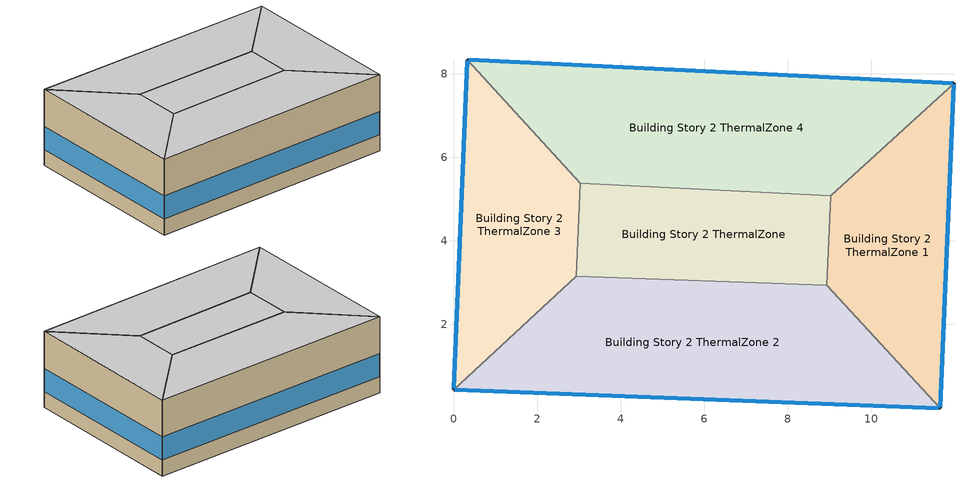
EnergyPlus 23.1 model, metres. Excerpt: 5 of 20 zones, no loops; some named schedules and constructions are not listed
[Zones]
Building Story 2 ThermalZone
 floor adiabatic (Typical Interior Floor): 9.02,5.08 8.93,2.94 2.94,3.16 3.03,5.38 z3.6
 wall adiabatic (Typical Interior Wall): 8.93,2.94 9.02,5.08 3.03,5.38 2.94,3.16 8.93,2.94 z3.6:7.2
 ceiling adiabatic (Typical Interior Ceiling): 3.03,5.38 2.94,3.16 8.93,2.94 9.02,5.08 z7.2
Building Story 2 ThermalZone 1
 floor adiabatic (Typical Interior Ceiling): 11.97,7.77 11.64,0 8.93,2.94 9.02,5.08 z3.6
 wall outside (Typical Insulated Steel Framed Exterior Wall R-12.99): 11.64,0 11.97,7.77 z3.6:7.2
 wall adiabatic (Typical Interior Wall): 11.97,7.77 9.02,5.08 8.93,2.94 11.64,0 z3.6:7.2
 window (U 0.55 SHGC 0.25): 11.64,0.03 11.97,7.75 z4.36:5.45
 ceiling adiabatic (Typical Interior Ceiling): 9.02,5.08 8.93,2.94 11.64,0 11.97,7.77 z7.2
Building Story 2 ThermalZone 2
 floor adiabatic (Typical Interior Ceiling): 11.64,0 0,0.44 2.94,3.16 8.93,2.94 z3.6
 wall outside (Typical Insulated Steel Framed Exterior Wall R-12.99): 0,0.44 11.64,0 z3.6:7.2
 wall adiabatic (Typical Interior Wall): 11.64,0 8.93,2.94 2.94,3.16 0,0.44 z3.6:7.2
 window (U 0.55 SHGC 0.25): 0.03,0.44 11.61,0 z4.36:5.45
 ceiling adiabatic (Typical Interior Ceiling): 8.93,2.94 2.94,3.16 0,0.44 11.64,0 z7.2
Building Story 2 ThermalZone 3
 floor adiabatic (Typical Interior Ceiling): 0,0.44 0.33,8.33 3.03,5.38 2.94,3.16 z3.6
 wall outside (Typical Insulated Steel Framed Exterior Wall R-12.99): 0.33,8.33 0,0.44 z3.6:7.2
 wall adiabatic (Typical Interior Wall): 0,0.44 2.94,3.16 3.03,5.38 0.33,8.33 z3.6:7.2
 window (U 0.55 SHGC 0.25): 0.33,8.3 0,0.47 z4.36:5.45
 ceiling adiabatic (Typical Interior Ceiling): 2.94,3.16 3.03,5.38 0.33,8.33 0,0.44 z7.2
Building Story 2 ThermalZone 4
 floor adiabatic (Typical Interior Ceiling): 0.33,8.33 11.97,7.77 9.02,5.08 3.03,5.38 z3.6
 wall outside (Typical Insulated Steel Framed Exterior Wall R-12.99): 11.97,7.77 0.33,8.33 z3.6:7.2
 wall adiabatic (Typical Interior Wall): 0.33,8.33 3.03,5.38 9.02,5.08 11.97,7.77 z3.6:7.2
 window (U 0.55 SHGC 0.25): 11.95,7.78 0.36,8.33 z4.36:5.45
 ceiling adiabatic (Typical Interior Ceiling): 3.03,5.38 9.02,5.08 11.97,7.77 0.33,8.33 z7.2
[Schedule:Week:Daily]
SchoolSecondary BLDG_LIGHT_MECHANICAL_SCH_2013 Week Rule - Aug30-Sep5: SchoolSecondary BLDG_LIGHT_MECHANICAL_SCH_2013 Wknd Day 1, SchoolSecondary BLDG_LIGHT_MECHANICAL_SCH_2013 Wkdy Day 1, SchoolSecondary BLDG_LIGHT_MECHANICAL_SCH_2013 Wkdy Day 2, SchoolSecondary BLDG_LIGHT_MECHANICAL_SCH_2013 Wkdy Day 2, SchoolSecondary BLDG_LIGHT_MECHANICAL_SCH_2013 Wkdy Day 2, SchoolSecondary BLDG_LIGHT_MECHANICAL_SCH_2013 Wkdy Day 2, SchoolSecondary BLDG_LIGHT_MECHANICAL_SCH_2013 Default, SchoolSecondary BLDG_LIGHT_MECHANICAL_SCH_2013 Default, SchoolSecondary BLDG_LIGHT_MECHANICAL_SCH_2013 Summer Design Day, SchoolSecondary BLDG_LIGHT_MECHANICAL_SCH_2013 Winter Design Day, SchoolSecondary BLDG_LIGHT_MECHANICAL_SCH_2013 Default, SchoolSecondary BLDG_LIGHT_MECHANICAL_SCH_2013 Default
SchoolSecondary BLDG_LIGHT_MECHANICAL_SCH_2013 Week Rule - Sep6-Dec31: SchoolSecondary BLDG_LIGHT_MECHANICAL_SCH_2013 Default, SchoolSecondary BLDG_LIGHT_MECHANICAL_SCH_2013 Wkdy Day 2, SchoolSecondary BLDG_LIGHT_MECHANICAL_SCH_2013 Wkdy Day 2, SchoolSecondary BLDG_LIGHT_MECHANICAL_SCH_2013 Wkdy Day 2, SchoolSecondary BLDG_LIGHT_MECHANICAL_SCH_2013 Wkdy Day 2, SchoolSecondary BLDG_LIGHT_MECHANICAL_SCH_2013 Wkdy Day 2, SchoolSecondary BLDG_LIGHT_MECHANICAL_SCH_2013 Default, SchoolSecondary BLDG_LIGHT_MECHANICAL_SCH_2013 Default, SchoolSecondary BLDG_LIGHT_MECHANICAL_SCH_2013 Summer Design Day, SchoolSecondary BLDG_LIGHT_MECHANICAL_SCH_2013 Winter Design Day, SchoolSecondary BLDG_LIGHT_MECHANICAL_SCH_2013 Default, SchoolSecondary BLDG_LIGHT_MECHANICAL_SCH_2013 Default
SchoolSecondary BLDG_LIGHT_OFFICE_SCH_2013 Week Rule - Jan1-Jan3: SchoolSecondary BLDG_LIGHT_OFFICE_SCH_2013 Wkdy Day, SchoolSecondary BLDG_LIGHT_OFFICE_SCH_2013 Wkdy Day, SchoolSecondary BLDG_LIGHT_OFFICE_SCH_2013 Wkdy Day, SchoolSecondary BLDG_LIGHT_OFFICE_SCH_2013 Wkdy Day, SchoolSecondary BLDG_LIGHT_OFFICE_SCH_2013 Wkdy Day, SchoolSecondary BLDG_LIGHT_OFFICE_SCH_2013 Wkdy Day, SchoolSecondary BLDG_LIGHT_OFFICE_SCH_2013 Wknd Day, SchoolSecondary BLDG_LIGHT_OFFICE_SCH_2013 Default, SchoolSecondary BLDG_LIGHT_OFFICE_SCH_2013 Summer Design Day, SchoolSecondary BLDG_LIGHT_OFFICE_SCH_2013 Winter Design Day, SchoolSecondary BLDG_LIGHT_OFFICE_SCH_2013 Default, SchoolSecondary BLDG_LIGHT_OFFICE_SCH_2013 Default
SchoolSecondary BLDG_LIGHT_OFFICE_SCH_2013 Week Rule - Jan4-Jun27: SchoolSecondary BLDG_LIGHT_OFFICE_SCH_2013 Wknd Day, SchoolSecondary BLDG_LIGHT_OFFICE_SCH_2013 Wkdy Day, SchoolSecondary BLDG_LIGHT_OFFICE_SCH_2013 Wkdy Day, SchoolSecondary BLDG_LIGHT_OFFICE_SCH_2013 Wkdy Day, SchoolSecondary BLDG_LIGHT_OFFICE_SCH_2013 Wkdy Day, SchoolSecondary BLDG_LIGHT_OFFICE_SCH_2013 Wkdy Day, SchoolSecondary BLDG_LIGHT_OFFICE_SCH_2013 Wknd Day, SchoolSecondary BLDG_LIGHT_OFFICE_SCH_2013 Default, SchoolSecondary BLDG_LIGHT_OFFICE_SCH_2013 Summer Design Day, SchoolSecondary BLDG_LIGHT_OFFICE_SCH_2013 Winter Design Day, SchoolSecondary BLDG_LIGHT_OFFICE_SCH_2013 Default, SchoolSecondary BLDG_LIGHT_OFFICE_SCH_2013 Default
SchoolSecondary BLDG_LIGHT_OFFICE_SCH_2013 Week Rule - Jun28-Jul4: SchoolSecondary BLDG_LIGHT_OFFICE_SCH_2013 Wknd Day, SchoolSecondary BLDG_LIGHT_OFFICE_SCH_2013 Wkdy Day, SchoolSecondary BLDG_LIGHT_OFFICE_SCH_2013 Wkdy Day, SchoolSecondary BLDG_LIGHT_OFFICE_SCH_2013 Wkdy Day 1, SchoolSecondary BLDG_LIGHT_OFFICE_SCH_2013 Wkdy Day 1, SchoolSecondary BLDG_LIGHT_OFFICE_SCH_2013 Wkdy Day 1, SchoolSecondary BLDG_LIGHT_OFFICE_SCH_2013 Wknd Day 1, SchoolSecondary BLDG_LIGHT_OFFICE_SCH_2013 Default, SchoolSecondary BLDG_LIGHT_OFFICE_SCH_2013 Summer Design Day, SchoolSecondary BLDG_LIGHT_OFFICE_SCH_2013 Winter Design Day, SchoolSecondary BLDG_LIGHT_OFFICE_SCH_2013 Default, SchoolSecondary BLDG_LIGHT_OFFICE_SCH_2013 Default
SchoolSecondary BLDG_LIGHT_OFFICE_SCH_2013 Week Rule - Jul5-Aug29: SchoolSecondary BLDG_LIGHT_OFFICE_SCH_2013 Wknd Day 1, SchoolSecondary BLDG_LIGHT_OFFICE_SCH_2013 Wkdy Day 1, SchoolSecondary BLDG_LIGHT_OFFICE_SCH_2013 Wkdy Day 1, SchoolSecondary BLDG_LIGHT_OFFICE_SCH_2013 Wkdy Day 1, SchoolSecondary BLDG_LIGHT_OFFICE_SCH_2013 Wkdy Day 1, SchoolSecondary BLDG_LIGHT_OFFICE_SCH_2013 Wkdy Day 1, SchoolSecondary BLDG_LIGHT_OFFICE_SCH_2013 Wknd Day 1, SchoolSecondary BLDG_LIGHT_OFFICE_SCH_2013 Default, SchoolSecondary BLDG_LIGHT_OFFICE_SCH_2013 Summer Design Day, SchoolSecondary BLDG_LIGHT_OFFICE_SCH_2013 Winter Design Day, SchoolSecondary BLDG_LIGHT_OFFICE_SCH_2013 Default, SchoolSecondary BLDG_LIGHT_OFFICE_SCH_2013 Default
SchoolSecondary BLDG_LIGHT_OFFICE_SCH_2013 Week Rule - Aug30-Sep5: SchoolSecondary BLDG_LIGHT_OFFICE_SCH_2013 Wknd Day 1, SchoolSecondary BLDG_LIGHT_OFFICE_SCH_2013 Wkdy Day 1, SchoolSecondary BLDG_LIGHT_OFFICE_SCH_2013 Wkdy Day 2, SchoolSecondary BLDG_LIGHT_OFFICE_SCH_2013 Wkdy Day 2, SchoolSecondary BLDG_LIGHT_OFFICE_SCH_2013 Wkdy Day 2, SchoolSecondary BLDG_LIGHT_OFFICE_SCH_2013 Wkdy Day 2, SchoolSecondary BLDG_LIGHT_OFFICE_SCH_2013 Default, SchoolSecondary BLDG_LIGHT_OFFICE_SCH_2013 Default, SchoolSecondary BLDG_LIGHT_OFFICE_SCH_2013 Summer Design Day, SchoolSecondary BLDG_LIGHT_OFFICE_SCH_2013 Winter Design Day, SchoolSecondary BLDG_LIGHT_OFFICE_SCH_2013 Default, SchoolSecondary BLDG_LIGHT_OFFICE_SCH_2013 Default
SchoolSecondary BLDG_LIGHT_OFFICE_SCH_2013 Week Rule - Sep6-Dec31: SchoolSecondary BLDG_LIGHT_OFFICE_SCH_2013 Default, SchoolSecondary BLDG_LIGHT_OFFICE_SCH_2013 Wkdy Day 2, SchoolSecondary BLDG_LIGHT_OFFICE_SCH_2013 Wkdy Day 2, SchoolSecondary BLDG_LIGHT_OFFICE_SCH_2013 Wkdy Day 2, SchoolSecondary BLDG_LIGHT_OFFICE_SCH_2013 Wkdy Day 2, SchoolSecondary BLDG_LIGHT_OFFICE_SCH_2013 Wkdy Day 2, SchoolSecondary BLDG_LIGHT_OFFICE_SCH_2013 Default, SchoolSecondary BLDG_LIGHT_OFFICE_SCH_2013 Default, SchoolSecondary BLDG_LIGHT_OFFICE_SCH_2013 Summer Design Day, SchoolSecondary BLDG_LIGHT_OFFICE_SCH_2013 Winter Design Day, SchoolSecondary BLDG_LIGHT_OFFICE_SCH_2013 Default, SchoolSecondary BLDG_LIGHT_OFFICE_SCH_2013 Default
SchoolSecondary BLDG_LIGHT_BATH_SCH_2013 Week Rule - Jan1-Jan3: SchoolSecondary BLDG_LIGHT_BATH_SCH_2013 Wkdy Day, SchoolSecondary BLDG_LIGHT_BATH_SCH_2013 Wkdy Day, SchoolSecondary BLDG_LIGHT_BATH_SCH_2013 Wkdy Day, SchoolSecondary BLDG_LIGHT_BATH_SCH_2013 Wkdy Day, SchoolSecondary BLDG_LIGHT_BATH_SCH_2013 Wkdy Day, SchoolSecondary BLDG_LIGHT_BATH_SCH_2013 Wkdy Day, SchoolSecondary BLDG_LIGHT_BATH_SCH_2013 Wknd Day, SchoolSecondary BLDG_LIGHT_BATH_SCH_2013 Default, SchoolSecondary BLDG_LIGHT_BATH_SCH_2013 Summer Design Day, SchoolSecondary BLDG_LIGHT_BATH_SCH_2013 Winter Design Day, SchoolSecondary BLDG_LIGHT_BATH_SCH_2013 Default, SchoolSecondary BLDG_LIGHT_BATH_SCH_2013 Default
SchoolSecondary BLDG_LIGHT_BATH_SCH_2013 Week Rule - Jan4-Jun27: SchoolSecondary BLDG_LIGHT_BATH_SCH_2013 Wknd Day, SchoolSecondary BLDG_LIGHT_BATH_SCH_2013 Wkdy Day, SchoolSecondary BLDG_LIGHT_BATH_SCH_2013 Wkdy Day, SchoolSecondary BLDG_LIGHT_BATH_SCH_2013 Wkdy Day, SchoolSecondary BLDG_LIGHT_BATH_SCH_2013 Wkdy Day, SchoolSecondary BLDG_LIGHT_BATH_SCH_2013 Wkdy Day, SchoolSecondary BLDG_LIGHT_BATH_SCH_2013 Wknd Day, SchoolSecondary BLDG_LIGHT_BATH_SCH_2013 Default, SchoolSecondary BLDG_LIGHT_BATH_SCH_2013 Summer Design Day, SchoolSecondary BLDG_LIGHT_BATH_SCH_2013 Winter Design Day, SchoolSecondary BLDG_LIGHT_BATH_SCH_2013 Default, SchoolSecondary BLDG_LIGHT_BATH_SCH_2013 Default
SchoolSecondary BLDG_LIGHT_BATH_SCH_2013 Week Rule - Jun28-Jul4: SchoolSecondary BLDG_LIGHT_BATH_SCH_2013 Wknd Day, SchoolSecondary BLDG_LIGHT_BATH_SCH_2013 Wkdy Day, SchoolSecondary BLDG_LIGHT_BATH_SCH_2013 Wkdy Day, SchoolSecondary BLDG_LIGHT_BATH_SCH_2013 Wkdy Day 1, SchoolSecondary BLDG_LIGHT_BATH_SCH_2013 Wkdy Day 1, SchoolSecondary BLDG_LIGHT_BATH_SCH_2013 Wkdy Day 1, SchoolSecondary BLDG_LIGHT_BATH_SCH_2013 Wknd Day 1, SchoolSecondary BLDG_LIGHT_BATH_SCH_2013 Default, SchoolSecondary BLDG_LIGHT_BATH_SCH_2013 Summer Design Day, SchoolSecondary BLDG_LIGHT_BATH_SCH_2013 Winter Design Day, SchoolSecondary BLDG_LIGHT_BATH_SCH_2013 Default, SchoolSecondary BLDG_LIGHT_BATH_SCH_2013 Default
SchoolSecondary BLDG_LIGHT_BATH_SCH_2013 Week Rule - Jul5-Aug29: SchoolSecondary BLDG_LIGHT_BATH_SCH_2013 Wknd Day 1, SchoolSecondary BLDG_LIGHT_BATH_SCH_2013 Wkdy Day 1, SchoolSecondary BLDG_LIGHT_BATH_SCH_2013 Wkdy Day 1, SchoolSecondary BLDG_LIGHT_BATH_SCH_2013 Wkdy Day 1, SchoolSecondary BLDG_LIGHT_BATH_SCH_2013 Wkdy Day 1, SchoolSecondary BLDG_LIGHT_BATH_SCH_2013 Wkdy Day 1, SchoolSecondary BLDG_LIGHT_BATH_SCH_2013 Wknd Day 1, SchoolSecondary BLDG_LIGHT_BATH_SCH_2013 Default, SchoolSecondary BLDG_LIGHT_BATH_SCH_2013 Summer Design Day, SchoolSecondary BLDG_LIGHT_BATH_SCH_2013 Winter Design Day, SchoolSecondary BLDG_LIGHT_BATH_SCH_2013 Default, SchoolSecondary BLDG_LIGHT_BATH_SCH_2013 Default
SchoolSecondary BLDG_LIGHT_BATH_SCH_2013 Week Rule - Aug30-Sep5: SchoolSecondary BLDG_LIGHT_BATH_SCH_2013 Wknd Day 1, SchoolSecondary BLDG_LIGHT_BATH_SCH_2013 Wkdy Day 1, SchoolSecondary BLDG_LIGHT_BATH_SCH_2013 Wkdy Day 2, SchoolSecondary BLDG_LIGHT_BATH_SCH_2013 Wkdy Day 2, SchoolSecondary BLDG_LIGHT_BATH_SCH_2013 Wkdy Day 2, SchoolSecondary BLDG_LIGHT_BATH_SCH_2013 Wkdy Day 2, SchoolSecondary BLDG_LIGHT_BATH_SCH_2013 Default, SchoolSecondary BLDG_LIGHT_BATH_SCH_2013 Default, SchoolSecondary BLDG_LIGHT_BATH_SCH_2013 Summer Design Day, SchoolSecondary BLDG_LIGHT_BATH_SCH_2013 Winter Design Day, SchoolSecondary BLDG_LIGHT_BATH_SCH_2013 Default, SchoolSecondary BLDG_LIGHT_BATH_SCH_2013 Default
SchoolSecondary BLDG_LIGHT_BATH_SCH_2013 Week Rule - Sep6-Dec31: SchoolSecondary BLDG_LIGHT_BATH_SCH_2013 Default, SchoolSecondary BLDG_LIGHT_BATH_SCH_2013 Wkdy Day 2, SchoolSecondary BLDG_LIGHT_BATH_SCH_2013 Wkdy Day 2, SchoolSecondary BLDG_LIGHT_BATH_SCH_2013 Wkdy Day 2, SchoolSecondary BLDG_LIGHT_BATH_SCH_2013 Wkdy Day 2, SchoolSecondary BLDG_LIGHT_BATH_SCH_2013 Wkdy Day 2, SchoolSecondary BLDG_LIGHT_BATH_SCH_2013 Default, SchoolSecondary BLDG_LIGHT_BATH_SCH_2013 Default, SchoolSecondary BLDG_LIGHT_BATH_SCH_2013 Summer Design Day, SchoolSecondary BLDG_LIGHT_BATH_SCH_2013 Winter Design Day, SchoolSecondary BLDG_LIGHT_BATH_SCH_2013 Default, SchoolSecondary BLDG_LIGHT_BATH_SCH_2013 Default
SchoolSecondary BLDG_OCC_SCH_Auditorium Week Rule - Jan1-Jan3: SchoolSecondary BLDG_OCC_SCH_Auditorium Wkdy|SmrDsn Day, SchoolSecondary BLDG_OCC_SCH_Auditorium Wkdy|SmrDsn Day, SchoolSecondary BLDG_OCC_SCH_Auditorium Wkdy|SmrDsn Day, SchoolSecondary BLDG_OCC_SCH_Auditorium Wkdy|SmrDsn Day, SchoolSecondary BLDG_OCC_SCH_Auditorium Wkdy|SmrDsn Day, SchoolSecondary BLDG_OCC_SCH_Auditorium Wkdy|SmrDsn Day, SchoolSecondary BLDG_OCC_SCH_Auditorium Wknd Day, SchoolSecondary BLDG_OCC_SCH_Auditorium Default, SchoolSecondary BLDG_OCC_SCH_Auditorium Summer Design Day, SchoolSecondary BLDG_OCC_SCH_Auditorium Winter Design Day, SchoolSecondary BLDG_OCC_SCH_Auditorium Default, SchoolSecondary BLDG_OCC_SCH_Auditorium Default
SchoolSecondary BLDG_OCC_SCH_Auditorium Week Rule - Jan4-Jun27: SchoolSecondary BLDG_OCC_SCH_Auditorium Wknd Day, SchoolSecondary BLDG_OCC_SCH_Auditorium Wkdy|SmrDsn Day, SchoolSecondary BLDG_OCC_SCH_Auditorium Wkdy|SmrDsn Day, SchoolSecondary BLDG_OCC_SCH_Auditorium Wkdy|SmrDsn Day, SchoolSecondary BLDG_OCC_SCH_Auditorium Wkdy|SmrDsn Day, SchoolSecondary BLDG_OCC_SCH_Auditorium Wkdy|SmrDsn Day, SchoolSecondary BLDG_OCC_SCH_Auditorium Wknd Day, SchoolSecondary BLDG_OCC_SCH_Auditorium Default, SchoolSecondary BLDG_OCC_SCH_Auditorium Summer Design Day, SchoolSecondary BLDG_OCC_SCH_Auditorium Winter Design Day, SchoolSecondary BLDG_OCC_SCH_Auditorium Default, SchoolSecondary BLDG_OCC_SCH_Auditorium Default
SchoolSecondary BLDG_OCC_SCH_Auditorium Week Rule - Jun28-Jul4: SchoolSecondary BLDG_OCC_SCH_Auditorium Wknd Day, SchoolSecondary BLDG_OCC_SCH_Auditorium Wkdy|SmrDsn Day, SchoolSecondary BLDG_OCC_SCH_Auditorium Wkdy|SmrDsn Day, SchoolSecondary BLDG_OCC_SCH_Auditorium Wkdy|SmrDsn Day 1, SchoolSecondary BLDG_OCC_SCH_Auditorium Wkdy|SmrDsn Day 1, SchoolSecondary BLDG_OCC_SCH_Auditorium Wkdy|SmrDsn Day 1, SchoolSecondary BLDG_OCC_SCH_Auditorium Wknd Day 1, SchoolSecondary BLDG_OCC_SCH_Auditorium Default, SchoolSecondary BLDG_OCC_SCH_Auditorium Summer Design Day, SchoolSecondary BLDG_OCC_SCH_Auditorium Winter Design Day, SchoolSecondary BLDG_OCC_SCH_Auditorium Default, SchoolSecondary BLDG_OCC_SCH_Auditorium Default
SchoolSecondary BLDG_OCC_SCH_Auditorium Week Rule - Jul5-Aug29: SchoolSecondary BLDG_OCC_SCH_Auditorium Wknd Day 1, SchoolSecondary BLDG_OCC_SCH_Auditorium Wkdy|SmrDsn Day 1, SchoolSecondary BLDG_OCC_SCH_Auditorium Wkdy|SmrDsn Day 1, SchoolSecondary BLDG_OCC_SCH_Auditorium Wkdy|SmrDsn Day 1, SchoolSecondary BLDG_OCC_SCH_Auditorium Wkdy|SmrDsn Day 1, SchoolSecondary BLDG_OCC_SCH_Auditorium Wkdy|SmrDsn Day 1, SchoolSecondary BLDG_OCC_SCH_Auditorium Wknd Day 1, SchoolSecondary BLDG_OCC_SCH_Auditorium Default, SchoolSecondary BLDG_OCC_SCH_Auditorium Summer Design Day, SchoolSecondary BLDG_OCC_SCH_Auditorium Winter Design Day, SchoolSecondary BLDG_OCC_SCH_Auditorium Default, SchoolSecondary BLDG_OCC_SCH_Auditorium Default
SchoolSecondary BLDG_OCC_SCH_Auditorium Week Rule - Aug30-Sep5: SchoolSecondary BLDG_OCC_SCH_Auditorium Wknd Day 1, SchoolSecondary BLDG_OCC_SCH_Auditorium Wkdy|SmrDsn Day 1, SchoolSecondary BLDG_OCC_SCH_Auditorium Wkdy|SmrDsn Day 2, SchoolSecondary BLDG_OCC_SCH_Auditorium Wkdy|SmrDsn Day 2, SchoolSecondary BLDG_OCC_SCH_Auditorium Wkdy|SmrDsn Day 2, SchoolSecondary BLDG_OCC_SCH_Auditorium Wkdy|SmrDsn Day 2, SchoolSecondary BLDG_OCC_SCH_Auditorium Default, SchoolSecondary BLDG_OCC_SCH_Auditorium Default, SchoolSecondary BLDG_OCC_SCH_Auditorium Summer Design Day, SchoolSecondary BLDG_OCC_SCH_Auditorium Winter Design Day, SchoolSecondary BLDG_OCC_SCH_Auditorium Default, SchoolSecondary BLDG_OCC_SCH_Auditorium Default
SchoolSecondary BLDG_OCC_SCH_Auditorium Week Rule - Sep6-Dec31: SchoolSecondary BLDG_OCC_SCH_Auditorium Default, SchoolSecondary BLDG_OCC_SCH_Auditorium Wkdy|SmrDsn Day 2, SchoolSecondary BLDG_OCC_SCH_Auditorium Wkdy|SmrDsn Day 2, SchoolSecondary BLDG_OCC_SCH_Auditorium Wkdy|SmrDsn Day 2, SchoolSecondary BLDG_OCC_SCH_Auditorium Wkdy|SmrDsn Day 2, SchoolSecondary BLDG_OCC_SCH_Auditorium Wkdy|SmrDsn Day 2, SchoolSecondary BLDG_OCC_SCH_Auditorium Default, SchoolSecondary BLDG_OCC_SCH_Auditorium Default, SchoolSecondary BLDG_OCC_SCH_Auditorium Summer Design Day, SchoolSecondary BLDG_OCC_SCH_Auditorium Winter Design Day, SchoolSecondary BLDG_OCC_SCH_Auditorium Default, SchoolSecondary BLDG_OCC_SCH_Auditorium Default
SchoolSecondary ACTIVITY_SCH Week Rule - Jan1-Dec31: SchoolSecondary ACTIVITY_SCH Default, SchoolSecondary ACTIVITY_SCH Default, SchoolSecondary ACTIVITY_SCH Default, SchoolSecondary ACTIVITY_SCH Default, SchoolSecondary ACTIVITY_SCH Default, SchoolSecondary ACTIVITY_SCH Default, SchoolSecondary ACTIVITY_SCH Default, SchoolSecondary ACTIVITY_SCH Default, SchoolSecondary ACTIVITY_SCH Summer Design Day, SchoolSecondary ACTIVITY_SCH Winter Design Day, SchoolSecondary ACTIVITY_SCH Default, SchoolSecondary ACTIVITY_SCH Default
Work Efficiency Schedule Week Rule - Jan1-Dec31: Work Efficiency Schedule Default, Work Efficiency Schedule Default, Work Efficiency Schedule Default, Work Efficiency Schedule Default, Work Efficiency Schedule Default, Work Efficiency Schedule Default, Work Efficiency Schedule Default, Work Efficiency Schedule Default, Work Efficiency Schedule Default, Work Efficiency Schedule Default, Work Efficiency Schedule Default, Work Efficiency Schedule Default
Clothing Schedule Week Rule - Jan1-Dec31: Clothing Schedule Default Winter Clothes, Clothing Schedule Default Winter Clothes, Clothing Schedule Default Winter Clothes, Clothing Schedule Default Winter Clothes, Clothing Schedule Default Winter Clothes, Clothing Schedule Default Winter Clothes, Clothing Schedule Default Winter Clothes, Clothing Schedule Default Winter Clothes, Clothing Schedule Default Winter Clothes, Clothing Schedule Default Winter Clothes, Clothing Schedule Default Winter Clothes, Clothing Schedule Default Winter Clothes
Air Velocity Schedule Week Rule - Jan1-Dec31: Air Velocity Schedule Default, Air Velocity Schedule Default, Air Velocity Schedule Default, Air Velocity Schedule Default, Air Velocity Schedule Default, Air Velocity Schedule Default, Air Velocity Schedule Default, Air Velocity Schedule Default, Air Velocity Schedule Default, Air Velocity Schedule Default, Air Velocity Schedule Default, Air Velocity Schedule Default
SchoolSecondary BLDG_OCC_SCH_Cafeteria Week Rule - Jan1-Jan3: SchoolSecondary BLDG_OCC_SCH_Cafeteria Wkdy|SmrDsn Day, SchoolSecondary BLDG_OCC_SCH_Cafeteria Wkdy|SmrDsn Day, SchoolSecondary BLDG_OCC_SCH_Cafeteria Wkdy|SmrDsn Day, SchoolSecondary BLDG_OCC_SCH_Cafeteria Wkdy|SmrDsn Day, SchoolSecondary BLDG_OCC_SCH_Cafeteria Wkdy|SmrDsn Day, SchoolSecondary BLDG_OCC_SCH_Cafeteria Wkdy|SmrDsn Day, SchoolSecondary BLDG_OCC_SCH_Cafeteria Wknd Day, SchoolSecondary BLDG_OCC_SCH_Cafeteria Default, SchoolSecondary BLDG_OCC_SCH_Cafeteria Summer Design Day, SchoolSecondary BLDG_OCC_SCH_Cafeteria Winter Design Day, SchoolSecondary BLDG_OCC_SCH_Cafeteria Default, SchoolSecondary BLDG_OCC_SCH_Cafeteria Default
SchoolSecondary BLDG_OCC_SCH_Cafeteria Week Rule - Jan4-Jun27: SchoolSecondary BLDG_OCC_SCH_Cafeteria Wknd Day, SchoolSecondary BLDG_OCC_SCH_Cafeteria Wkdy|SmrDsn Day, SchoolSecondary BLDG_OCC_SCH_Cafeteria Wkdy|SmrDsn Day, SchoolSecondary BLDG_OCC_SCH_Cafeteria Wkdy|SmrDsn Day, SchoolSecondary BLDG_OCC_SCH_Cafeteria Wkdy|SmrDsn Day, SchoolSecondary BLDG_OCC_SCH_Cafeteria Wkdy|SmrDsn Day, SchoolSecondary BLDG_OCC_SCH_Cafeteria Wknd Day, SchoolSecondary BLDG_OCC_SCH_Cafeteria Default, SchoolSecondary BLDG_OCC_SCH_Cafeteria Summer Design Day, SchoolSecondary BLDG_OCC_SCH_Cafeteria Winter Design Day, SchoolSecondary BLDG_OCC_SCH_Cafeteria Default, SchoolSecondary BLDG_OCC_SCH_Cafeteria Default
SchoolSecondary BLDG_OCC_SCH_Cafeteria Week Rule - Jun28-Jul4: SchoolSecondary BLDG_OCC_SCH_Cafeteria Wknd Day, SchoolSecondary BLDG_OCC_SCH_Cafeteria Wkdy|SmrDsn Day, SchoolSecondary BLDG_OCC_SCH_Cafeteria Wkdy|SmrDsn Day, SchoolSecondary BLDG_OCC_SCH_Cafeteria Wkdy|SmrDsn Day 1, SchoolSecondary BLDG_OCC_SCH_Cafeteria Wkdy|SmrDsn Day 1, SchoolSecondary BLDG_OCC_SCH_Cafeteria Wkdy|SmrDsn Day 1, SchoolSecondary BLDG_OCC_SCH_Cafeteria Wknd Day 1, SchoolSecondary BLDG_OCC_SCH_Cafeteria Default, SchoolSecondary BLDG_OCC_SCH_Cafeteria Summer Design Day, SchoolSecondary BLDG_OCC_SCH_Cafeteria Winter Design Day, SchoolSecondary BLDG_OCC_SCH_Cafeteria Default, SchoolSecondary BLDG_OCC_SCH_Cafeteria Default
SchoolSecondary BLDG_OCC_SCH_Cafeteria Week Rule - Jul5-Aug29: SchoolSecondary BLDG_OCC_SCH_Cafeteria Wknd Day 1, SchoolSecondary BLDG_OCC_SCH_Cafeteria Wkdy|SmrDsn Day 1, SchoolSecondary BLDG_OCC_SCH_Cafeteria Wkdy|SmrDsn Day 1, SchoolSecondary BLDG_OCC_SCH_Cafeteria Wkdy|SmrDsn Day 1, SchoolSecondary BLDG_OCC_SCH_Cafeteria Wkdy|SmrDsn Day 1, SchoolSecondary BLDG_OCC_SCH_Cafeteria Wkdy|SmrDsn Day 1, SchoolSecondary BLDG_OCC_SCH_Cafeteria Wknd Day 1, SchoolSecondary BLDG_OCC_SCH_Cafeteria Default, SchoolSecondary BLDG_OCC_SCH_Cafeteria Summer Design Day, SchoolSecondary BLDG_OCC_SCH_Cafeteria Winter Design Day, SchoolSecondary BLDG_OCC_SCH_Cafeteria Default, SchoolSecondary BLDG_OCC_SCH_Cafeteria Default
SchoolSecondary BLDG_OCC_SCH_Cafeteria Week Rule - Aug30-Sep5: SchoolSecondary BLDG_OCC_SCH_Cafeteria Wknd Day 1, SchoolSecondary BLDG_OCC_SCH_Cafeteria Wkdy|SmrDsn Day 1, SchoolSecondary BLDG_OCC_SCH_Cafeteria Wkdy|SmrDsn Day 2, SchoolSecondary BLDG_OCC_SCH_Cafeteria Wkdy|SmrDsn Day 2, SchoolSecondary BLDG_OCC_SCH_Cafeteria Wkdy|SmrDsn Day 2, SchoolSecondary BLDG_OCC_SCH_Cafeteria Wkdy|SmrDsn Day 2, SchoolSecondary BLDG_OCC_SCH_Cafeteria Default, SchoolSecondary BLDG_OCC_SCH_Cafeteria Default, SchoolSecondary BLDG_OCC_SCH_Cafeteria Summer Design Day, SchoolSecondary BLDG_OCC_SCH_Cafeteria Winter Design Day, SchoolSecondary BLDG_OCC_SCH_Cafeteria Default, SchoolSecondary BLDG_OCC_SCH_Cafeteria Default
SchoolSecondary BLDG_OCC_SCH_Cafeteria Week Rule - Sep6-Dec31: SchoolSecondary BLDG_OCC_SCH_Cafeteria Default, SchoolSecondary BLDG_OCC_SCH_Cafeteria Wkdy|SmrDsn Day 2, SchoolSecondary BLDG_OCC_SCH_Cafeteria Wkdy|SmrDsn Day 2, SchoolSecondary BLDG_OCC_SCH_Cafeteria Wkdy|SmrDsn Day 2, SchoolSecondary BLDG_OCC_SCH_Cafeteria Wkdy|SmrDsn Day 2, SchoolSecondary BLDG_OCC_SCH_Cafeteria Wkdy|SmrDsn Day 2, SchoolSecondary BLDG_OCC_SCH_Cafeteria Default, SchoolSecondary BLDG_OCC_SCH_Cafeteria Default, SchoolSecondary BLDG_OCC_SCH_Cafeteria Summer Design Day, SchoolSecondary BLDG_OCC_SCH_Cafeteria Winter Design Day, SchoolSecondary BLDG_OCC_SCH_Cafeteria Default, SchoolSecondary BLDG_OCC_SCH_Cafeteria Default
SchoolSecondary BLDG_OCC_SCH_Extend Week Rule - Jan1-Jan3: SchoolSecondary BLDG_OCC_SCH_Extend Wkdy|SmrDsn Day, SchoolSecondary BLDG_OCC_SCH_Extend Wkdy|SmrDsn Day, SchoolSecondary BLDG_OCC_SCH_Extend Wkdy|SmrDsn Day, SchoolSecondary BLDG_OCC_SCH_Extend Wkdy|SmrDsn Day, SchoolSecondary BLDG_OCC_SCH_Extend Wkdy|SmrDsn Day, SchoolSecondary BLDG_OCC_SCH_Extend Wkdy|SmrDsn Day, SchoolSecondary BLDG_OCC_SCH_Extend Wknd Day, SchoolSecondary BLDG_OCC_SCH_Extend Default, SchoolSecondary BLDG_OCC_SCH_Extend Summer Design Day, SchoolSecondary BLDG_OCC_SCH_Extend Winter Design Day, SchoolSecondary BLDG_OCC_SCH_Extend Default, SchoolSecondary BLDG_OCC_SCH_Extend Default
SchoolSecondary BLDG_OCC_SCH_Extend Week Rule - Jan4-Jun27: SchoolSecondary BLDG_OCC_SCH_Extend Wknd Day, SchoolSecondary BLDG_OCC_SCH_Extend Wkdy|SmrDsn Day, SchoolSecondary BLDG_OCC_SCH_Extend Wkdy|SmrDsn Day, SchoolSecondary BLDG_OCC_SCH_Extend Wkdy|SmrDsn Day, SchoolSecondary BLDG_OCC_SCH_Extend Wkdy|SmrDsn Day, SchoolSecondary BLDG_OCC_SCH_Extend Wkdy|SmrDsn Day, SchoolSecondary BLDG_OCC_SCH_Extend Wknd Day, SchoolSecondary BLDG_OCC_SCH_Extend Default, SchoolSecondary BLDG_OCC_SCH_Extend Summer Design Day, SchoolSecondary BLDG_OCC_SCH_Extend Winter Design Day, SchoolSecondary BLDG_OCC_SCH_Extend Default, SchoolSecondary BLDG_OCC_SCH_Extend Default
SchoolSecondary BLDG_OCC_SCH_Extend Week Rule - Jun28-Jul4: SchoolSecondary BLDG_OCC_SCH_Extend Wknd Day, SchoolSecondary BLDG_OCC_SCH_Extend Wkdy|SmrDsn Day, SchoolSecondary BLDG_OCC_SCH_Extend Wkdy|SmrDsn Day, SchoolSecondary BLDG_OCC_SCH_Extend Wkdy|SmrDsn Day 1, SchoolSecondary BLDG_OCC_SCH_Extend Wkdy|SmrDsn Day 1, SchoolSecondary BLDG_OCC_SCH_Extend Wkdy|SmrDsn Day 1, SchoolSecondary BLDG_OCC_SCH_Extend Wknd Day 1, SchoolSecondary BLDG_OCC_SCH_Extend Default, SchoolSecondary BLDG_OCC_SCH_Extend Summer Design Day, SchoolSecondary BLDG_OCC_SCH_Extend Winter Design Day, SchoolSecondary BLDG_OCC_SCH_Extend Default, SchoolSecondary BLDG_OCC_SCH_Extend Default
SchoolSecondary BLDG_OCC_SCH_Extend Week Rule - Jul5-Aug29: SchoolSecondary BLDG_OCC_SCH_Extend Wknd Day 1, SchoolSecondary BLDG_OCC_SCH_Extend Wkdy|SmrDsn Day 1, SchoolSecondary BLDG_OCC_SCH_Extend Wkdy|SmrDsn Day 1, SchoolSecondary BLDG_OCC_SCH_Extend Wkdy|SmrDsn Day 1, SchoolSecondary BLDG_OCC_SCH_Extend Wkdy|SmrDsn Day 1, SchoolSecondary BLDG_OCC_SCH_Extend Wkdy|SmrDsn Day 1, SchoolSecondary BLDG_OCC_SCH_Extend Wknd Day 1, SchoolSecondary BLDG_OCC_SCH_Extend Default, SchoolSecondary BLDG_OCC_SCH_Extend Summer Design Day, SchoolSecondary BLDG_OCC_SCH_Extend Winter Design Day, SchoolSecondary BLDG_OCC_SCH_Extend Default, SchoolSecondary BLDG_OCC_SCH_Extend Default
SchoolSecondary BLDG_OCC_SCH_Extend Week Rule - Aug30-Sep5: SchoolSecondary BLDG_OCC_SCH_Extend Wknd Day 1, SchoolSecondary BLDG_OCC_SCH_Extend Wkdy|SmrDsn Day 1, SchoolSecondary BLDG_OCC_SCH_Extend Wkdy|SmrDsn Day 2, SchoolSecondary BLDG_OCC_SCH_Extend Wkdy|SmrDsn Day 2, SchoolSecondary BLDG_OCC_SCH_Extend Wkdy|SmrDsn Day 2, SchoolSecondary BLDG_OCC_SCH_Extend Wkdy|SmrDsn Day 2, SchoolSecondary BLDG_OCC_SCH_Extend Default, SchoolSecondary BLDG_OCC_SCH_Extend Default, SchoolSecondary BLDG_OCC_SCH_Extend Summer Design Day, SchoolSecondary BLDG_OCC_SCH_Extend Winter Design Day, SchoolSecondary BLDG_OCC_SCH_Extend Default, SchoolSecondary BLDG_OCC_SCH_Extend Default
SchoolSecondary BLDG_OCC_SCH_Extend Week Rule - Sep6-Dec31: SchoolSecondary BLDG_OCC_SCH_Extend Default, SchoolSecondary BLDG_OCC_SCH_Extend Wkdy|SmrDsn Day 2, SchoolSecondary BLDG_OCC_SCH_Extend Wkdy|SmrDsn Day 2, SchoolSecondary BLDG_OCC_SCH_Extend Wkdy|SmrDsn Day 2, SchoolSecondary BLDG_OCC_SCH_Extend Wkdy|SmrDsn Day 2, SchoolSecondary BLDG_OCC_SCH_Extend Wkdy|SmrDsn Day 2, SchoolSecondary BLDG_OCC_SCH_Extend Default, SchoolSecondary BLDG_OCC_SCH_Extend Default, SchoolSecondary BLDG_OCC_SCH_Extend Summer Design Day, SchoolSecondary BLDG_OCC_SCH_Extend Winter Design Day, SchoolSecondary BLDG_OCC_SCH_Extend Default, SchoolSecondary BLDG_OCC_SCH_Extend Default
SchoolSecondary BLDG_OCC_SCH_Gym Week Rule - Jan1-Jan3: SchoolSecondary BLDG_OCC_SCH_Gym Wkdy|SmrDsn Day, SchoolSecondary BLDG_OCC_SCH_Gym Wkdy|SmrDsn Day, SchoolSecondary BLDG_OCC_SCH_Gym Wkdy|SmrDsn Day, SchoolSecondary BLDG_OCC_SCH_Gym Wkdy|SmrDsn Day, SchoolSecondary BLDG_OCC_SCH_Gym Wkdy|SmrDsn Day, SchoolSecondary BLDG_OCC_SCH_Gym Wkdy|SmrDsn Day, SchoolSecondary BLDG_OCC_SCH_Gym Wknd Day, SchoolSecondary BLDG_OCC_SCH_Gym Default, SchoolSecondary BLDG_OCC_SCH_Gym Summer Design Day, SchoolSecondary BLDG_OCC_SCH_Gym Winter Design Day, SchoolSecondary BLDG_OCC_SCH_Gym Default, SchoolSecondary BLDG_OCC_SCH_Gym Default
SchoolSecondary BLDG_OCC_SCH_Gym Week Rule - Jan4-Jun27: SchoolSecondary BLDG_OCC_SCH_Gym Wknd Day, SchoolSecondary BLDG_OCC_SCH_Gym Wkdy|SmrDsn Day, SchoolSecondary BLDG_OCC_SCH_Gym Wkdy|SmrDsn Day, SchoolSecondary BLDG_OCC_SCH_Gym Wkdy|SmrDsn Day, SchoolSecondary BLDG_OCC_SCH_Gym Wkdy|SmrDsn Day, SchoolSecondary BLDG_OCC_SCH_Gym Wkdy|SmrDsn Day, SchoolSecondary BLDG_OCC_SCH_Gym Wknd Day, SchoolSecondary BLDG_OCC_SCH_Gym Default, SchoolSecondary BLDG_OCC_SCH_Gym Summer Design Day, SchoolSecondary BLDG_OCC_SCH_Gym Winter Design Day, SchoolSecondary BLDG_OCC_SCH_Gym Default, SchoolSecondary BLDG_OCC_SCH_Gym Default
SchoolSecondary BLDG_OCC_SCH_Gym Week Rule - Jun28-Jul4: SchoolSecondary BLDG_OCC_SCH_Gym Wknd Day, SchoolSecondary BLDG_OCC_SCH_Gym Wkdy|SmrDsn Day, SchoolSecondary BLDG_OCC_SCH_Gym Wkdy|SmrDsn Day, SchoolSecondary BLDG_OCC_SCH_Gym Wkdy|SmrDsn Day 1, SchoolSecondary BLDG_OCC_SCH_Gym Wkdy|SmrDsn Day 1, SchoolSecondary BLDG_OCC_SCH_Gym Wkdy|SmrDsn Day 1, SchoolSecondary BLDG_OCC_SCH_Gym Wknd Day 1, SchoolSecondary BLDG_OCC_SCH_Gym Default, SchoolSecondary BLDG_OCC_SCH_Gym Summer Design Day, SchoolSecondary BLDG_OCC_SCH_Gym Winter Design Day, SchoolSecondary BLDG_OCC_SCH_Gym Default, SchoolSecondary BLDG_OCC_SCH_Gym Default
SchoolSecondary BLDG_OCC_SCH_Gym Week Rule - Jul5-Aug29: SchoolSecondary BLDG_OCC_SCH_Gym Wknd Day 1, SchoolSecondary BLDG_OCC_SCH_Gym Wkdy|SmrDsn Day 1, SchoolSecondary BLDG_OCC_SCH_Gym Wkdy|SmrDsn Day 1, SchoolSecondary BLDG_OCC_SCH_Gym Wkdy|SmrDsn Day 1, SchoolSecondary BLDG_OCC_SCH_Gym Wkdy|SmrDsn Day 1, SchoolSecondary BLDG_OCC_SCH_Gym Wkdy|SmrDsn Day 1, SchoolSecondary BLDG_OCC_SCH_Gym Wknd Day 1, SchoolSecondary BLDG_OCC_SCH_Gym Default, SchoolSecondary BLDG_OCC_SCH_Gym Summer Design Day, SchoolSecondary BLDG_OCC_SCH_Gym Winter Design Day, SchoolSecondary BLDG_OCC_SCH_Gym Default, SchoolSecondary BLDG_OCC_SCH_Gym Default
SchoolSecondary BLDG_OCC_SCH_Gym Week Rule - Aug30-Sep5: SchoolSecondary BLDG_OCC_SCH_Gym Wknd Day 1, SchoolSecondary BLDG_OCC_SCH_Gym Wkdy|SmrDsn Day 1, SchoolSecondary BLDG_OCC_SCH_Gym Wkdy|SmrDsn Day 2, SchoolSecondary BLDG_OCC_SCH_Gym Wkdy|SmrDsn Day 2, SchoolSecondary BLDG_OCC_SCH_Gym Wkdy|SmrDsn Day 2, SchoolSecondary BLDG_OCC_SCH_Gym Wkdy|SmrDsn Day 2, SchoolSecondary BLDG_OCC_SCH_Gym Default, SchoolSecondary BLDG_OCC_SCH_Gym Default, SchoolSecondary BLDG_OCC_SCH_Gym Summer Design Day, SchoolSecondary BLDG_OCC_SCH_Gym Winter Design Day, SchoolSecondary BLDG_OCC_SCH_Gym Default, SchoolSecondary BLDG_OCC_SCH_Gym Default
SchoolSecondary BLDG_OCC_SCH_Gym Week Rule - Sep6-Dec31: SchoolSecondary BLDG_OCC_SCH_Gym Default, SchoolSecondary BLDG_OCC_SCH_Gym Wkdy|SmrDsn Day 2, SchoolSecondary BLDG_OCC_SCH_Gym Wkdy|SmrDsn Day 2, SchoolSecondary BLDG_OCC_SCH_Gym Wkdy|SmrDsn Day 2, SchoolSecondary BLDG_OCC_SCH_Gym Wkdy|SmrDsn Day 2, SchoolSecondary BLDG_OCC_SCH_Gym Wkdy|SmrDsn Day 2, SchoolSecondary BLDG_OCC_SCH_Gym Default, SchoolSecondary BLDG_OCC_SCH_Gym Default, SchoolSecondary BLDG_OCC_SCH_Gym Summer Design Day, SchoolSecondary BLDG_OCC_SCH_Gym Winter Design Day, SchoolSecondary BLDG_OCC_SCH_Gym Default, SchoolSecondary BLDG_OCC_SCH_Gym Default
SchoolSecondary BLDG_OCC_SCH Week Rule - Jan1-Jan3: SchoolSecondary BLDG_OCC_SCH Wkdy|SmrDsn Day, SchoolSecondary BLDG_OCC_SCH Wkdy|SmrDsn Day, SchoolSecondary BLDG_OCC_SCH Wkdy|SmrDsn Day, SchoolSecondary BLDG_OCC_SCH Wkdy|SmrDsn Day, SchoolSecondary BLDG_OCC_SCH Wkdy|SmrDsn Day, SchoolSecondary BLDG_OCC_SCH Wkdy|SmrDsn Day, SchoolSecondary BLDG_OCC_SCH Wknd Day, SchoolSecondary BLDG_OCC_SCH Default, SchoolSecondary BLDG_OCC_SCH Summer Design Day, SchoolSecondary BLDG_OCC_SCH Winter Design Day, SchoolSecondary BLDG_OCC_SCH Default, SchoolSecondary BLDG_OCC_SCH Default
SchoolSecondary BLDG_OCC_SCH Week Rule - Jan4-Jun13: SchoolSecondary BLDG_OCC_SCH Wknd Day, SchoolSecondary BLDG_OCC_SCH Wkdy|SmrDsn Day, SchoolSecondary BLDG_OCC_SCH Wkdy|SmrDsn Day, SchoolSecondary BLDG_OCC_SCH Wkdy|SmrDsn Day, SchoolSecondary BLDG_OCC_SCH Wkdy|SmrDsn Day, SchoolSecondary BLDG_OCC_SCH Wkdy|SmrDsn Day, SchoolSecondary BLDG_OCC_SCH Wknd Day, SchoolSecondary BLDG_OCC_SCH Default, SchoolSecondary BLDG_OCC_SCH Summer Design Day, SchoolSecondary BLDG_OCC_SCH Winter Design Day, SchoolSecondary BLDG_OCC_SCH Default, SchoolSecondary BLDG_OCC_SCH Default
SchoolSecondary BLDG_OCC_SCH Week Rule - Jun14-Jun20: SchoolSecondary BLDG_OCC_SCH Wknd Day, SchoolSecondary BLDG_OCC_SCH Wkdy|SmrDsn Day, SchoolSecondary BLDG_OCC_SCH Wkdy|SmrDsn Day 1, SchoolSecondary BLDG_OCC_SCH Wkdy|SmrDsn Day 1, SchoolSecondary BLDG_OCC_SCH Wkdy|SmrDsn Day 1, SchoolSecondary BLDG_OCC_SCH Wkdy|SmrDsn Day 1, SchoolSecondary BLDG_OCC_SCH Wknd Day 1, SchoolSecondary BLDG_OCC_SCH Default, SchoolSecondary BLDG_OCC_SCH Summer Design Day, SchoolSecondary BLDG_OCC_SCH Winter Design Day, SchoolSecondary BLDG_OCC_SCH Default, SchoolSecondary BLDG_OCC_SCH Default
SchoolSecondary BLDG_OCC_SCH Week Rule - Jun21-Sep12: SchoolSecondary BLDG_OCC_SCH Wknd Day 1, SchoolSecondary BLDG_OCC_SCH Wkdy|SmrDsn Day 1, SchoolSecondary BLDG_OCC_SCH Wkdy|SmrDsn Day 1, SchoolSecondary BLDG_OCC_SCH Wkdy|SmrDsn Day 1, SchoolSecondary BLDG_OCC_SCH Wkdy|SmrDsn Day 1, SchoolSecondary BLDG_OCC_SCH Wkdy|SmrDsn Day 1, SchoolSecondary BLDG_OCC_SCH Wknd Day 1, SchoolSecondary BLDG_OCC_SCH Default, SchoolSecondary BLDG_OCC_SCH Summer Design Day, SchoolSecondary BLDG_OCC_SCH Winter Design Day, SchoolSecondary BLDG_OCC_SCH Default, SchoolSecondary BLDG_OCC_SCH Default
SchoolSecondary BLDG_OCC_SCH Week Rule - Sep13-Sep19: SchoolSecondary BLDG_OCC_SCH Wknd Day 1, SchoolSecondary BLDG_OCC_SCH Wkdy|SmrDsn Day 1, SchoolSecondary BLDG_OCC_SCH Wkdy|SmrDsn Day 1, SchoolSecondary BLDG_OCC_SCH Wkdy|SmrDsn Day 2, SchoolSecondary BLDG_OCC_SCH Wkdy|SmrDsn Day 2, SchoolSecondary BLDG_OCC_SCH Wkdy|SmrDsn Day 2, SchoolSecondary BLDG_OCC_SCH Default, SchoolSecondary BLDG_OCC_SCH Default, SchoolSecondary BLDG_OCC_SCH Summer Design Day, SchoolSecondary BLDG_OCC_SCH Winter Design Day, SchoolSecondary BLDG_OCC_SCH Default, SchoolSecondary BLDG_OCC_SCH Default
SchoolSecondary BLDG_OCC_SCH Week Rule - Sep20-Dec31: SchoolSecondary BLDG_OCC_SCH Default, SchoolSecondary BLDG_OCC_SCH Wkdy|SmrDsn Day 2, SchoolSecondary BLDG_OCC_SCH Wkdy|SmrDsn Day 2, SchoolSecondary BLDG_OCC_SCH Wkdy|SmrDsn Day 2, SchoolSecondary BLDG_OCC_SCH Wkdy|SmrDsn Day 2, SchoolSecondary BLDG_OCC_SCH Wkdy|SmrDsn Day 2, SchoolSecondary BLDG_OCC_SCH Default, SchoolSecondary BLDG_OCC_SCH Default, SchoolSecondary BLDG_OCC_SCH Summer Design Day, SchoolSecondary BLDG_OCC_SCH Winter Design Day, SchoolSecondary BLDG_OCC_SCH Default, SchoolSecondary BLDG_OCC_SCH Default
SchoolSecondary BLDG_OCC_SCH_Offices Week Rule - Jan1-Jan3: SchoolSecondary BLDG_OCC_SCH_Offices Wkdy|SmrDsn Day, SchoolSecondary BLDG_OCC_SCH_Offices Wkdy|SmrDsn Day, SchoolSecondary BLDG_OCC_SCH_Offices Wkdy|SmrDsn Day, SchoolSecondary BLDG_OCC_SCH_Offices Wkdy|SmrDsn Day, SchoolSecondary BLDG_OCC_SCH_Offices Wkdy|SmrDsn Day, SchoolSecondary BLDG_OCC_SCH_Offices Wkdy|SmrDsn Day, SchoolSecondary BLDG_OCC_SCH_Offices Wknd Day, SchoolSecondary BLDG_OCC_SCH_Offices Default, SchoolSecondary BLDG_OCC_SCH_Offices Summer Design Day, SchoolSecondary BLDG_OCC_SCH_Offices Winter Design Day, SchoolSecondary BLDG_OCC_SCH_Offices Default, SchoolSecondary BLDG_OCC_SCH_Offices Default
SchoolSecondary BLDG_OCC_SCH_Offices Week Rule - Jan4-Jun27: SchoolSecondary BLDG_OCC_SCH_Offices Wknd Day, SchoolSecondary BLDG_OCC_SCH_Offices Wkdy|SmrDsn Day, SchoolSecondary BLDG_OCC_SCH_Offices Wkdy|SmrDsn Day, SchoolSecondary BLDG_OCC_SCH_Offices Wkdy|SmrDsn Day, SchoolSecondary BLDG_OCC_SCH_Offices Wkdy|SmrDsn Day, SchoolSecondary BLDG_OCC_SCH_Offices Wkdy|SmrDsn Day, SchoolSecondary BLDG_OCC_SCH_Offices Wknd Day, SchoolSecondary BLDG_OCC_SCH_Offices Default, SchoolSecondary BLDG_OCC_SCH_Offices Summer Design Day, SchoolSecondary BLDG_OCC_SCH_Offices Winter Design Day, SchoolSecondary BLDG_OCC_SCH_Offices Default, SchoolSecondary BLDG_OCC_SCH_Offices Default
SchoolSecondary BLDG_OCC_SCH_Offices Week Rule - Jun28-Jul4: SchoolSecondary BLDG_OCC_SCH_Offices Wknd Day, SchoolSecondary BLDG_OCC_SCH_Offices Wkdy|SmrDsn Day, SchoolSecondary BLDG_OCC_SCH_Offices Wkdy|SmrDsn Day, SchoolSecondary BLDG_OCC_SCH_Offices Wkdy|SmrDsn Day 1, SchoolSecondary BLDG_OCC_SCH_Offices Wkdy|SmrDsn Day 1, SchoolSecondary BLDG_OCC_SCH_Offices Wkdy|SmrDsn Day 1, SchoolSecondary BLDG_OCC_SCH_Offices Wknd Day 1, SchoolSecondary BLDG_OCC_SCH_Offices Default, SchoolSecondary BLDG_OCC_SCH_Offices Summer Design Day, SchoolSecondary BLDG_OCC_SCH_Offices Winter Design Day, SchoolSecondary BLDG_OCC_SCH_Offices Default, SchoolSecondary BLDG_OCC_SCH_Offices Default
SchoolSecondary BLDG_OCC_SCH_Offices Week Rule - Jul5-Aug29: SchoolSecondary BLDG_OCC_SCH_Offices Wknd Day 1, SchoolSecondary BLDG_OCC_SCH_Offices Wkdy|SmrDsn Day 1, SchoolSecondary BLDG_OCC_SCH_Offices Wkdy|SmrDsn Day 1, SchoolSecondary BLDG_OCC_SCH_Offices Wkdy|SmrDsn Day 1, SchoolSecondary BLDG_OCC_SCH_Offices Wkdy|SmrDsn Day 1, SchoolSecondary BLDG_OCC_SCH_Offices Wkdy|SmrDsn Day 1, SchoolSecondary BLDG_OCC_SCH_Offices Wknd Day 1, SchoolSecondary BLDG_OCC_SCH_Offices Default, SchoolSecondary BLDG_OCC_SCH_Offices Summer Design Day, SchoolSecondary BLDG_OCC_SCH_Offices Winter Design Day, SchoolSecondary BLDG_OCC_SCH_Offices Default, SchoolSecondary BLDG_OCC_SCH_Offices Default
SchoolSecondary BLDG_OCC_SCH_Offices Week Rule - Aug30-Sep5: SchoolSecondary BLDG_OCC_SCH_Offices Wknd Day 1, SchoolSecondary BLDG_OCC_SCH_Offices Wkdy|SmrDsn Day 1, SchoolSecondary BLDG_OCC_SCH_Offices Wkdy|SmrDsn Day 2, SchoolSecondary BLDG_OCC_SCH_Offices Wkdy|SmrDsn Day 2, SchoolSecondary BLDG_OCC_SCH_Offices Wkdy|SmrDsn Day 2, SchoolSecondary BLDG_OCC_SCH_Offices Wkdy|SmrDsn Day 2, SchoolSecondary BLDG_OCC_SCH_Offices Default, SchoolSecondary BLDG_OCC_SCH_Offices Default, SchoolSecondary BLDG_OCC_SCH_Offices Summer Design Day, SchoolSecondary BLDG_OCC_SCH_Offices Winter Design Day, SchoolSecondary BLDG_OCC_SCH_Offices Default, SchoolSecondary BLDG_OCC_SCH_Offices Default
SchoolSecondary BLDG_OCC_SCH_Offices Week Rule - Sep6-Dec31: SchoolSecondary BLDG_OCC_SCH_Offices Default, SchoolSecondary BLDG_OCC_SCH_Offices Wkdy|SmrDsn Day 2, SchoolSecondary BLDG_OCC_SCH_Offices Wkdy|SmrDsn Day 2, SchoolSecondary BLDG_OCC_SCH_Offices Wkdy|SmrDsn Day 2, SchoolSecondary BLDG_OCC_SCH_Offices Wkdy|SmrDsn Day 2, SchoolSecondary BLDG_OCC_SCH_Offices Wkdy|SmrDsn Day 2, SchoolSecondary BLDG_OCC_SCH_Offices Default, SchoolSecondary BLDG_OCC_SCH_Offices Default, SchoolSecondary BLDG_OCC_SCH_Offices Summer Design Day, SchoolSecondary BLDG_OCC_SCH_Offices Winter Design Day, SchoolSecondary BLDG_OCC_SCH_Offices Default, SchoolSecondary BLDG_OCC_SCH_Offices Default
Elevator Schedule 3 Week Rule - Jan1-Jan3: 19 space(s) Occ Sch Thursday 19, 19 space(s) Occ Sch Thursday 19, 19 space(s) Occ Sch Thursday 19, 19 space(s) Occ Sch Thursday 19, 19 space(s) Occ Sch Thursday 19, 19 space(s) Occ Sch Friday 19, 19 space(s) Occ Sch Saturday 3, 19 space(s) Occ Sch Default 3, 19 space(s) Occ Sch Summer Design Day 3, 19 space(s) Occ Sch Winter Design Day 3, 19 space(s) Occ Sch Default 3, 19 space(s) Occ Sch Default 3
Elevator Schedule 3 Week Rule - Jan4-Jun13: 19 space(s) Occ Sch Sunday 3, 19 space(s) Occ Sch Default 3, 19 space(s) Occ Sch Tuesday 19, 19 space(s) Occ Sch Wednesday 19, 19 space(s) Occ Sch Thursday 19, 19 space(s) Occ Sch Friday 19, 19 space(s) Occ Sch Saturday 3, 19 space(s) Occ Sch Default 3, 19 space(s) Occ Sch Summer Design Day 3, 19 space(s) Occ Sch Winter Design Day 3, 19 space(s) Occ Sch Default 3, 19 space(s) Occ Sch Default 3
Elevator Schedule 3 Week Rule - Jun14-Jun20: 19 space(s) Occ Sch Sunday 3, 19 space(s) Occ Sch Default 3, 19 space(s) Occ Sch Tuesday 18, 19 space(s) Occ Sch Wednesday 18, 19 space(s) Occ Sch Thursday 18, 19 space(s) Occ Sch Friday 18, 19 space(s) Occ Sch Saturday 3, 19 space(s) Occ Sch Default 3, 19 space(s) Occ Sch Summer Design Day 3, 19 space(s) Occ Sch Winter Design Day 3, 19 space(s) Occ Sch Default 3, 19 space(s) Occ Sch Default 3
Elevator Schedule 3 Week Rule - Jun21-Jun27: 19 space(s) Occ Sch Sunday 3, 19 space(s) Occ Sch Monday 16, 19 space(s) Occ Sch Tuesday 18, 19 space(s) Occ Sch Wednesday 18, 19 space(s) Occ Sch Thursday 18, 19 space(s) Occ Sch Friday 18, 19 space(s) Occ Sch Saturday 3, 19 space(s) Occ Sch Default 3, 19 space(s) Occ Sch Summer Design Day 3, 19 space(s) Occ Sch Winter Design Day 3, 19 space(s) Occ Sch Default 3, 19 space(s) Occ Sch Default 3
Elevator Schedule 3 Week Rule - Jun28-Jul4: 19 space(s) Occ Sch Sunday 3, 19 space(s) Occ Sch Monday 16, 19 space(s) Occ Sch Tuesday 18, 19 space(s) Occ Sch Wednesday 17, 19 space(s) Occ Sch Thursday 17, 19 space(s) Occ Sch Friday 17, 19 space(s) Occ Sch Saturday 3, 19 space(s) Occ Sch Default 3, 19 space(s) Occ Sch Summer Design Day 3, 19 space(s) Occ Sch Winter Design Day 3, 19 space(s) Occ Sch Default 3, 19 space(s) Occ Sch Default 3
Elevator Schedule 3 Week Rule - Jul5-Aug29: 19 space(s) Occ Sch Sunday 3, 19 space(s) Occ Sch Monday 15, 19 space(s) Occ Sch Tuesday 17, 19 space(s) Occ Sch Wednesday 17, 19 space(s) Occ Sch Thursday 17, 19 space(s) Occ Sch Friday 17, 19 space(s) Occ Sch Saturday 3, 19 space(s) Occ Sch Default 3, 19 space(s) Occ Sch Summer Design Day 3, 19 space(s) Occ Sch Winter Design Day 3, 19 space(s) Occ Sch Default 3, 19 space(s) Occ Sch Default 3
Elevator Schedule 3 Week Rule - Aug30-Sep5: 19 space(s) Occ Sch Sunday 3, 19 space(s) Occ Sch Monday 15, 19 space(s) Occ Sch Tuesday 16, 19 space(s) Occ Sch Wednesday 16, 19 space(s) Occ Sch Thursday 16, 19 space(s) Occ Sch Friday 16, 19 space(s) Occ Sch Saturday 3, 19 space(s) Occ Sch Default 3, 19 space(s) Occ Sch Summer Design Day 3, 19 space(s) Occ Sch Winter Design Day 3, 19 space(s) Occ Sch Default 3, 19 space(s) Occ Sch Default 3
Elevator Schedule 3 Week Rule - Sep6-Sep12: 19 space(s) Occ Sch Sunday 3, 19 space(s) Occ Sch Monday 14, 19 space(s) Occ Sch Tuesday 16, 19 space(s) Occ Sch Wednesday 16, 19 space(s) Occ Sch Thursday 16, 19 space(s) Occ Sch Friday 16, 19 space(s) Occ Sch Saturday 3, 19 space(s) Occ Sch Default 3, 19 space(s) Occ Sch Summer Design Day 3, 19 space(s) Occ Sch Winter Design Day 3, 19 space(s) Occ Sch Default 3, 19 space(s) Occ Sch Default 3
Elevator Schedule 3 Week Rule - Sep13-Sep19: 19 space(s) Occ Sch Sunday 3, 19 space(s) Occ Sch Monday 14, 19 space(s) Occ Sch Tuesday 16, 19 space(s) Occ Sch Wednesday 15, 19 space(s) Occ Sch Thursday 15, 19 space(s) Occ Sch Friday 15, 19 space(s) Occ Sch Saturday 3, 19 space(s) Occ Sch Default 3, 19 space(s) Occ Sch Summer Design Day 3, 19 space(s) Occ Sch Winter Design Day 3, 19 space(s) Occ Sch Default 3, 19 space(s) Occ Sch Default 3
Elevator Schedule 3 Week Rule - Sep20-Dec31: 19 space(s) Occ Sch Sunday 3, 19 space(s) Occ Sch Monday 13, 19 space(s) Occ Sch Tuesday 15, 19 space(s) Occ Sch Wednesday 15, 19 space(s) Occ Sch Thursday 15, 19 space(s) Occ Sch Friday 15, 19 space(s) Occ Sch Saturday 3, 19 space(s) Occ Sch Default 3, 19 space(s) Occ Sch Summer Design Day 3, 19 space(s) Occ Sch Winter Design Day 3, 19 space(s) Occ Sch Default 3, 19 space(s) Occ Sch Default 3
Elevator Schedule 1 Week Rule - Jan1-Jan3: 19 space(s) Occ Sch Thursday 9, 19 space(s) Occ Sch Thursday 9, 19 space(s) Occ Sch Thursday 9, 19 space(s) Occ Sch Thursday 9, 19 space(s) Occ Sch Thursday 9, 19 space(s) Occ Sch Friday 9, 19 space(s) Occ Sch Saturday 1, 19 space(s) Occ Sch Default 1, 19 space(s) Occ Sch Summer Design Day 1, 19 space(s) Occ Sch Winter Design Day 1, 19 space(s) Occ Sch Default 1, 19 space(s) Occ Sch Default 1
Elevator Schedule 1 Week Rule - Jan4-Jun13: 19 space(s) Occ Sch Sunday 1, 19 space(s) Occ Sch Default 1, 19 space(s) Occ Sch Tuesday 9, 19 space(s) Occ Sch Wednesday 9, 19 space(s) Occ Sch Thursday 9, 19 space(s) Occ Sch Friday 9, 19 space(s) Occ Sch Saturday 1, 19 space(s) Occ Sch Default 1, 19 space(s) Occ Sch Summer Design Day 1, 19 space(s) Occ Sch Winter Design Day 1, 19 space(s) Occ Sch Default 1, 19 space(s) Occ Sch Default 1
Elevator Schedule 1 Week Rule - Jun14-Jun20: 19 space(s) Occ Sch Sunday 1, 19 space(s) Occ Sch Default 1, 19 space(s) Occ Sch Tuesday 8, 19 space(s) Occ Sch Wednesday 8, 19 space(s) Occ Sch Thursday 8, 19 space(s) Occ Sch Friday 8, 19 space(s) Occ Sch Saturday 1, 19 space(s) Occ Sch Default 1, 19 space(s) Occ Sch Summer Design Day 1, 19 space(s) Occ Sch Winter Design Day 1, 19 space(s) Occ Sch Default 1, 19 space(s) Occ Sch Default 1
Elevator Schedule 1 Week Rule - Jun21-Jun27: 19 space(s) Occ Sch Sunday 1, 19 space(s) Occ Sch Monday 8, 19 space(s) Occ Sch Tuesday 8, 19 space(s) Occ Sch Wednesday 8, 19 space(s) Occ Sch Thursday 8, 19 space(s) Occ Sch Friday 8, 19 space(s) Occ Sch Saturday 1, 19 space(s) Occ Sch Default 1, 19 space(s) Occ Sch Summer Design Day 1, 19 space(s) Occ Sch Winter Design Day 1, 19 space(s) Occ Sch Default 1, 19 space(s) Occ Sch Default 1
Elevator Schedule 1 Week Rule - Jun28-Jul4: 19 space(s) Occ Sch Sunday 1, 19 space(s) Occ Sch Monday 8, 19 space(s) Occ Sch Tuesday 8, 19 space(s) Occ Sch Wednesday 7, 19 space(s) Occ Sch Thursday 7, 19 space(s) Occ Sch Friday 7, 19 space(s) Occ Sch Saturday 1, 19 space(s) Occ Sch Default 1, 19 space(s) Occ Sch Summer Design Day 1, 19 space(s) Occ Sch Winter Design Day 1, 19 space(s) Occ Sch Default 1, 19 space(s) Occ Sch Default 1
Elevator Schedule 1 Week Rule - Jul5-Aug29: 19 space(s) Occ Sch Sunday 1, 19 space(s) Occ Sch Monday 7, 19 space(s) Occ Sch Tuesday 7, 19 space(s) Occ Sch Wednesday 7, 19 space(s) Occ Sch Thursday 7, 19 space(s) Occ Sch Friday 7, 19 space(s) Occ Sch Saturday 1, 19 space(s) Occ Sch Default 1, 19 space(s) Occ Sch Summer Design Day 1, 19 space(s) Occ Sch Winter Design Day 1, 19 space(s) Occ Sch Default 1, 19 space(s) Occ Sch Default 1
Elevator Schedule 1 Week Rule - Aug30-Sep5: 19 space(s) Occ Sch Sunday 1, 19 space(s) Occ Sch Monday 7, 19 space(s) Occ Sch Tuesday 6, 19 space(s) Occ Sch Wednesday 6, 19 space(s) Occ Sch Thursday 6, 19 space(s) Occ Sch Friday 6, 19 space(s) Occ Sch Saturday 1, 19 space(s) Occ Sch Default 1, 19 space(s) Occ Sch Summer Design Day 1, 19 space(s) Occ Sch Winter Design Day 1, 19 space(s) Occ Sch Default 1, 19 space(s) Occ Sch Default 1
